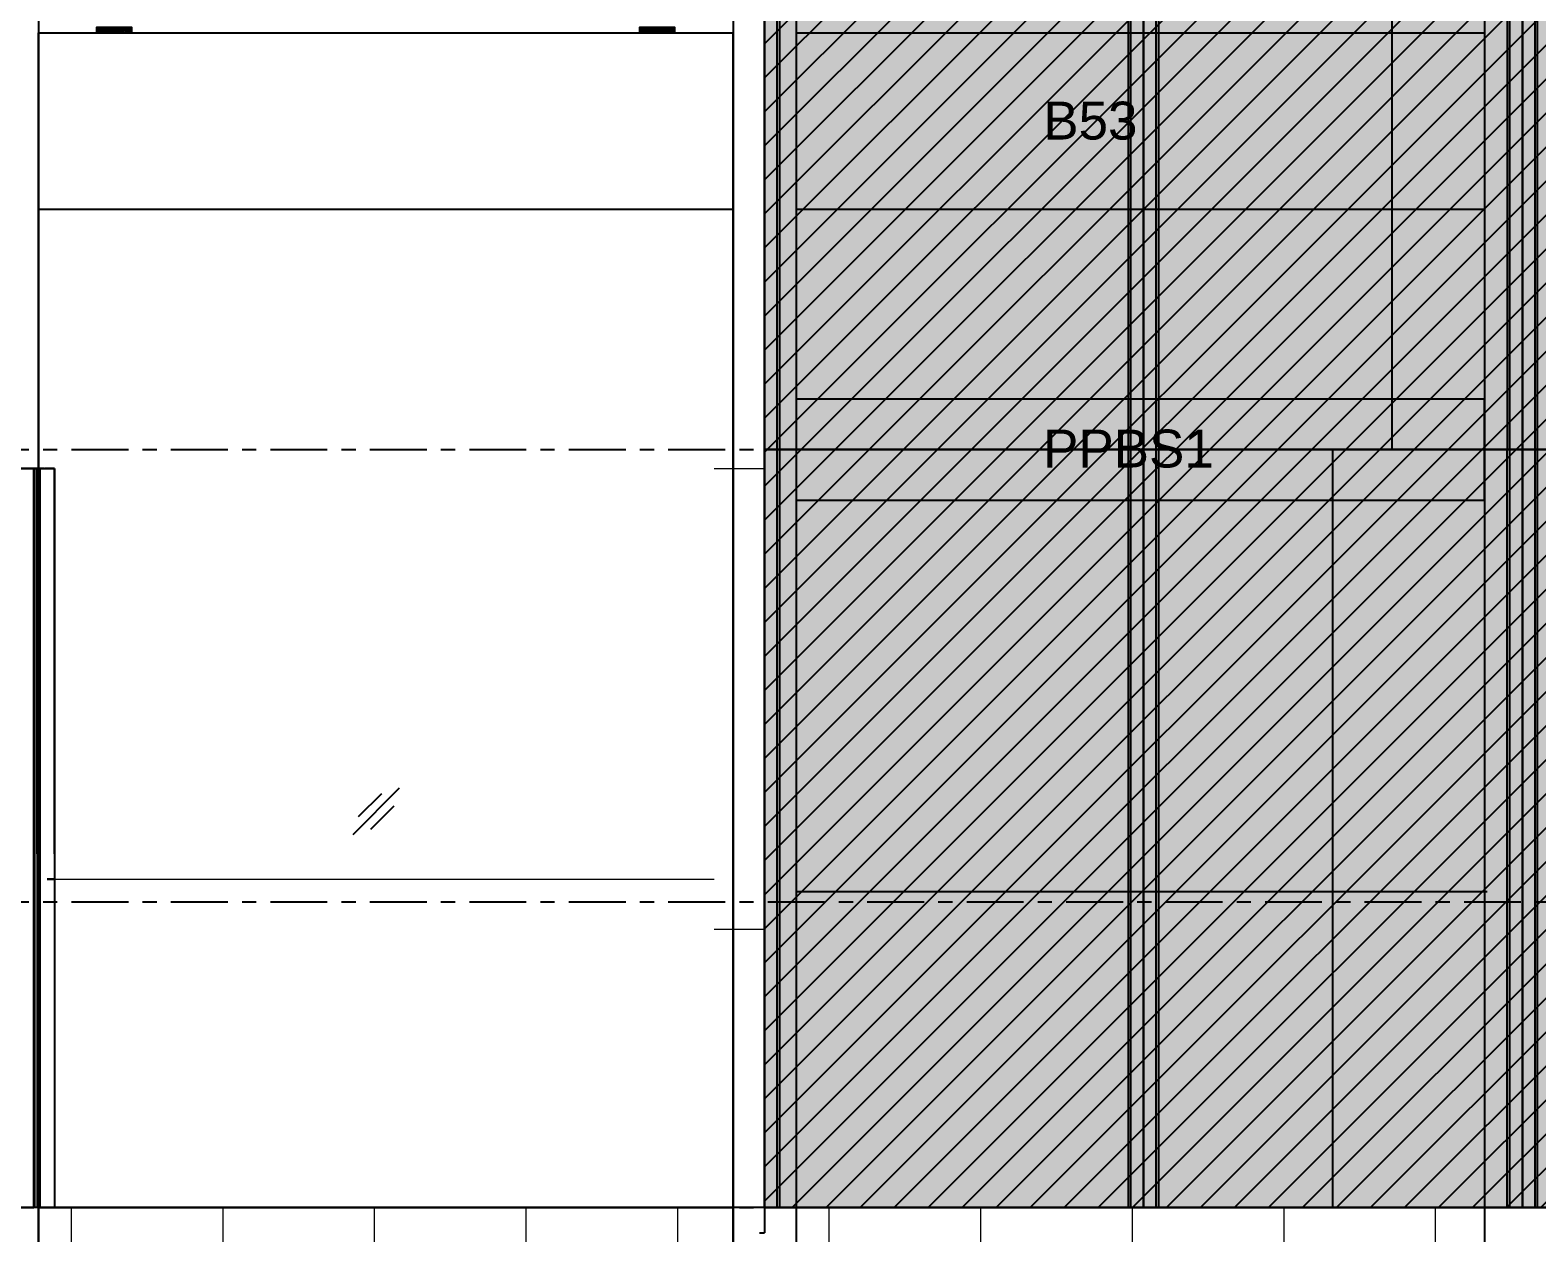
# Model space of a CAD drawing. Header units: millimetres. Extents: x 2519235 to 7246330, y 25937 to 201821.
# Drawn here: x 2736737 to 2742701, y 30489 to 35249 of the extents above; entities that cross this region are included whole.
import ezdxf
from ezdxf.enums import TextEntityAlignment as Align

# ---------------------------------------------------------------- set-up
doc = ezdxf.new("R2010")
doc.units = ezdxf.units.MM
doc.set_wipeout_variables(frame=1)
for name, pattern in [('ACM_Grid2', [9, 6, -1, 1, -1]), ('HIDDEN', [0.375, 0.25, -0.125]), ('TA_GL_000.90000', [2.475, 0.9, -0.225, 0.225, -0.225, 0.9])]:
    doc.linetypes.add(name, pattern=pattern)
for name, color, linetype in [('000 - 0_HIDE_OBJ_FRAMING_DEF_SUB_1', 7, 'Continuous'), ('000 - 0_SYM_DWG_GRIDLINE_MAIN_COLOR_251', 7, 'Continuous'), ('000 - CONCRETE_COL_HATCH_', 7, 'Continuous'), ('000 - CONCRETE_COL_WIPEOUT_', 7, 'Continuous'), ('000 - CONCRETE_PRECAST_CUT_COLOR_3', 7, 'Continuous'), ('000 - CONCRETE_PRECAST_HATCH_', 7, 'Continuous'), ('_PLATE-SC', 7, 'Continuous'), ('_Text-2', 7, 'Continuous'), ('_Wall-PRECAST-E1', 7, 'HIDDEN'), ('_งานโครงสร้าง', 7, 'Continuous'), ('A-GENM', 7, 'Continuous'), ('A-GLAZ-CURT', 7, 'Continuous'), ('G-ANNO-HATCH-G251', 7, 'Continuous')]:
    doc.layers.add(name, color=color, linetype=linetype)
doc.layers.add('A-FLOR-HRAL', color=7, linetype='Continuous', lineweight=35)
doc.layers.add('ACM_Line_Grid Line _Existing__Lw2_', color=7, linetype='ACM_Grid2', lineweight=9)
doc.styles.add('Arial_5', font='arial.ttf', dxfattribs={"height": 3})
doc.styles.add('TA', font='', dxfattribs={"height": 4.5})
doc.styles.get('TA').set_extended_font_data('Cordia New')

# ---------------------------------------------------------------- blocks, each defined once
blk = doc.blocks.new('Railing - Railing-25547433-ENTRANCE 1 - ELEVATION 1')
at = {"layer": '000 - 0_HIDE_OBJ_FRAMING_DEF_SUB_1', "color": 7, "lineweight": 9}
for p, q in [((3003204.7, 103590), (3005842.7, 103590)), ((3003204.7, 103590), (3005842.7, 103590)), ((3003204.7, 102290), (3005917.7, 102290)), ((3003204.7, 102290), (3005917.7, 102290))]:
    blk.add_line(p, q, dxfattribs=at)
blk = doc.blocks.new('DPA_Curved type B - Curved Type B-V5-ENTRANCE 1 - ELEVATION 1')
at = {"layer": '000 - 0_HIDE_OBJ_FRAMING_DEF_SUB_1', "color": 7}
for p, q in [((3007542.7, 105290), (3007592.7, 105290)), ((3009042.7, 105290), (3007542.7, 105290)), ((3007542.7, 105290), (3007542.7, 102290)), ((3007542.7, 102290), (3007542.7, 105290)), ((3007592.7, 105290), (3007602.7, 105290)), ((3007592.7, 102290), (3007592.7, 105290)), ((3007592.7, 102290), (3007592.7, 105290)), ((3007602.7, 105290), (3008292.7, 105290)), ((3007602.7, 102290), (3007602.7, 105290)), ((3008292.7, 105290), (3008982.7, 105290)), ((3008292.7, 102290), (3008292.7, 105290)), ((3008982.7, 105290), (3008992.7, 105290)), ((3008982.7, 102290), (3008982.7, 105290)), ((3008992.7, 105290), (3009042.7, 105290)), ((3008992.7, 102290), (3008992.7, 105290)), ((3008992.7, 102290), (3008992.7, 105290)), ((3009042.7, 105290), (3009042.7, 102290)), ((3009042.7, 102290), (3009042.7, 105290)), ((3007542.7, 102290), (3009042.7, 102290)), ((3007592.7, 102290), (3007542.7, 102290)), ((3007602.7, 102290), (3007592.7, 102290)), ((3008292.7, 102290), (3007602.7, 102290)), ((3008982.7, 102290), (3008292.7, 102290)), ((3008992.7, 102290), (3008982.7, 102290)), ((3009042.7, 102290), (3008992.7, 102290))]:
    blk.add_line(p, q, dxfattribs=at)
blk = doc.blocks.new('DPA_Curved type C_Left - Curved Type C_Left-V40-ENTRANCE 1 - ELEVATION 1')
at = {"layer": '000 - 0_HIDE_OBJ_FRAMING_DEF_SUB_1', "color": 7}
for p, q in [((3009042.7, 108290), (3007542.7, 108290)), ((3007542.7, 108290), (3007593.2, 108290)), ((3007542.7, 105290), (3007542.7, 108290)), ((3007542.7, 105290), (3007542.7, 108290)), ((3007593.2, 108290), (3007603.2, 108290)), ((3007593.2, 105290), (3007593.2, 108290)), ((3007593.2, 105290), (3007593.2, 108290)), ((3007603.2, 108290), (3008526.6, 108290)), ((3007603.2, 105290), (3007603.2, 108290)), ((3008526.6, 108290), (3008983.2, 108290)), ((3008526.6, 105290), (3008526.6, 108290)), ((3008983.2, 108290), (3008993.2, 108290)), ((3008983.2, 105290), (3008983.2, 108290)), ((3008993.2, 108290), (3009042.7, 108290)), ((3008993.2, 105290), (3008993.2, 108290)), ((3008993.2, 105290), (3008993.2, 108290)), ((3009042.7, 108290), (3009042.7, 105290)), ((3009042.7, 105290), (3009042.7, 108290)), ((3007593.2, 105290), (3007542.7, 105290)), ((3007542.7, 105290), (3009042.7, 105290)), ((3007603.2, 105290), (3007593.2, 105290)), ((3008526.6, 105290), (3007603.2, 105290)), ((3008983.2, 105290), (3008526.6, 105290)), ((3008993.2, 105290), (3008983.2, 105290)), ((3009042.7, 105290), (3008993.2, 105290))]:
    blk.add_line(p, q, dxfattribs=at)
blk = doc.blocks.new('DPA_Curved type A_Corner 2 - Curved Type A_corner 2-V41-ENTRANCE 1 - ELEVATION 1')
at = {"layer": '000 - 0_HIDE_OBJ_FRAMING_DEF_SUB_1', "color": 7}
for p, q in [((3007542.7, 108290), (3006042.7, 108290)), ((3006042.7, 108290), (3006092.7, 108290)), ((3006042.7, 105290), (3006042.7, 108290)), ((3006042.7, 105290), (3006042.7, 108290)), ((3006092.7, 108290), (3006102.7, 108290)), ((3006092.7, 105290), (3006092.7, 108290)), ((3006092.7, 105290), (3006092.7, 108290)), ((3006102.7, 108290), (3007482.7, 108290)), ((3006102.7, 105290), (3006102.7, 108290)), ((3007482.7, 108290), (3007492.7, 108290)), ((3007482.7, 105290), (3007482.7, 108290)), ((3007492.7, 108290), (3007542.7, 108290)), ((3007492.7, 105290), (3007492.7, 108290)), ((3007492.7, 105290), (3007492.7, 108290)), ((3007542.7, 108290), (3007542.7, 105290)), ((3007542.7, 105290), (3007542.7, 108290)), ((3006092.7, 105290), (3006042.7, 105290)), ((3006042.7, 105290), (3007542.7, 105290)), ((3006102.7, 105290), (3006092.7, 105290)), ((3007482.7, 105290), (3006102.7, 105290)), ((3007492.7, 105290), (3007482.7, 105290)), ((3007542.7, 105290), (3007492.7, 105290))]:
    blk.add_line(p, q, dxfattribs=at)
blk = doc.blocks.new('Enrance Curtain Wall Panel Edge 5a - Enrance Curtain Wall Panel Edge 5a-28915756-ENTRANCE 1 - ELEVATION 1')
at = {"layer": '000 - 0_HIDE_OBJ_FRAMING_DEF_SUB_1', "color": 7}
for p, q in [((3003167.7, 105215), (3002917.7, 105215)), ((3003042.7, 105215), (3003150.5, 105215)), ((3003150.5, 103690), (3003150.5, 105215)), ((3003153.3, 105215), (3003163.5, 105215)), ((3003153.3, 103690), (3003153.3, 105215)), ((3003163.5, 105215), (3003163.5, 103690)), ((3003163.5, 103690), (3003163.5, 105215)), ((3003165.5, 105215), (3003174.9, 105215)), ((3003191.7, 105215), (3003167.7, 105215)), ((3003174.9, 103690), (3003174.9, 105215)), ((3003175.4, 105215), (3003231.6, 105215)), ((3003204.7, 105215), (3003194.5, 105215)), ((3003204.7, 105215), (3003202.7, 105215)), ((3003202.7, 105215), (3003204.7, 105215)), ((3003231.6, 105215), (3003204.7, 105215)), ((3003231.6, 103690), (3003231.6, 105215)), ((3003232.9, 103690), (3003232.9, 105215)), ((3003150.5, 103590), (3003150.5, 103690)), ((3003153.3, 103590), (3003153.3, 103690)), ((3003163.5, 103690), (3003163.5, 103590)), ((3003163.5, 103690), (3003163.5, 103590)), ((3003174.9, 103590), (3003174.9, 103690)), ((3003231.6, 103690), (3003231.6, 103590)), ((3003150.5, 102290), (3003150.5, 103590)), ((3003153.3, 102290), (3003153.3, 103590)), ((3003163.5, 103590), (3003163.5, 102290)), ((3003163.5, 103590), (3003163.5, 102290)), ((3003174.9, 102290), (3003174.9, 103590)), ((3003202.7, 103590), (3003204.7, 103590)), ((3003204.7, 103590), (3003202.7, 103590)), ((3003204.7, 103590), (3003233, 103590)), ((3003231.6, 103590), (3003204.7, 103590)), ((3003231.6, 103590), (3003232.4, 103590)), ((3003233.2, 102290), (3003233.2, 103590)), ((3003167.7, 102290), (3002917.7, 102290)), ((3003042.7, 102290), (3003150.5, 102290)), ((3003153.3, 102290), (3003150.5, 102290)), ((3003163.5, 102290), (3003153.3, 102290)), ((3003165.5, 102290), (3003163.5, 102290)), ((3003165.5, 102290), (3003174.9, 102290)), ((3003191.7, 102290), (3003167.7, 102290)), ((3003233.2, 102290), (3003174.9, 102290)), ((3003194.5, 102290), (3003204.8, 102290)), ((3003204.7, 102290), (3003202.7, 102290)), ((3003202.7, 102290), (3003204.7, 102290)), ((3003232.9, 102290), (3003204.7, 102290)), ((3003204.7, 102290), (3003233.2, 102290)), ((3003227.5, 102290), (3003206.7, 102290)), ((3004467.7, 102290), (3003215.4, 102290)), ((3003215.4, 102290), (3004467.7, 102290)), ((3003227.5, 102290), (3003232.9, 102290)), ((3004467.7, 102290), (3004617.7, 102290)), ((3004617.7, 102290), (3004467.7, 102290)), ((3004617.7, 102290), (3005917.7, 102290)), ((3004617.7, 102290), (3005917.7, 102290))]:
    blk.add_line(p, q, dxfattribs=at)
blk = doc.blocks.new('DPA_Curved type B - Curved Type B-31237760-ENTRANCE 1 - ELEVATION 1')
at = {"layer": '000 - 0_HIDE_OBJ_FRAMING_DEF_SUB_1', "color": 7}
for p, q in [((3009042.7, 105290), (3009092.7, 105290)), ((3010542.7, 105290), (3009042.7, 105290)), ((3009042.7, 105290), (3009042.7, 102290)), ((3009042.7, 102290), (3009042.7, 105290)), ((3009092.7, 105290), (3009102.7, 105290)), ((3009092.7, 102290), (3009092.7, 105290)), ((3009092.7, 102290), (3009092.7, 105290)), ((3009102.7, 105290), (3009792.7, 105290)), ((3009102.7, 102290), (3009102.7, 105290)), ((3009792.7, 105290), (3010482.7, 105290)), ((3009792.7, 102290), (3009792.7, 105290)), ((3010482.7, 105290), (3010492.7, 105290)), ((3010482.7, 102290), (3010482.7, 105290)), ((3010492.7, 105290), (3010542.7, 105290)), ((3010492.7, 102290), (3010492.7, 105290)), ((3010492.7, 102290), (3010492.7, 105290)), ((3010542.7, 105290), (3010542.7, 102290)), ((3010542.7, 102290), (3010542.7, 105290)), ((3009042.7, 102290), (3010542.7, 102290)), ((3009092.7, 102290), (3009042.7, 102290)), ((3009102.7, 102290), (3009092.7, 102290)), ((3009792.7, 102290), (3009102.7, 102290)), ((3010482.7, 102290), (3009792.7, 102290)), ((3010492.7, 102290), (3010482.7, 102290)), ((3010542.7, 102290), (3010492.7, 102290))]:
    blk.add_line(p, q, dxfattribs=at)
blk = doc.blocks.new('DPA_Curved type A_Corner 2 - Curved Type A_corner 2-31216936-ENTRANCE 1 - ELEVATION 1')
at = {"layer": '000 - 0_HIDE_OBJ_FRAMING_DEF_SUB_1', "color": 7}
for p, q in [((3007542.7, 105290), (3006042.7, 105290)), ((3006042.7, 105290), (3006092.7, 105290)), ((3006042.7, 102290), (3006042.7, 105290)), ((3006042.7, 102290), (3006042.7, 105290)), ((3006092.7, 105290), (3006102.7, 105290)), ((3006092.7, 102290), (3006092.7, 105290)), ((3006092.7, 102290), (3006092.7, 105290)), ((3006102.7, 105290), (3007482.7, 105290)), ((3006102.7, 102290), (3006102.7, 105290)), ((3007482.7, 105290), (3007492.7, 105290)), ((3007482.7, 102290), (3007482.7, 105290)), ((3007492.7, 105290), (3007542.7, 105290)), ((3007492.7, 102290), (3007492.7, 105290)), ((3007492.7, 102290), (3007492.7, 105290)), ((3007542.7, 105290), (3007542.7, 102290)), ((3007542.7, 102290), (3007542.7, 105290)), ((3006092.7, 102290), (3006042.7, 102290)), ((3006042.7, 102290), (3007542.7, 102290)), ((3006102.7, 102290), (3006092.7, 102290)), ((3007482.7, 102290), (3006102.7, 102290)), ((3007492.7, 102290), (3007482.7, 102290)), ((3007542.7, 102290), (3007492.7, 102290))]:
    blk.add_line(p, q, dxfattribs=at)
blk = doc.blocks.new('W-1-PP17-ENT1_REV02_20260415-155428_PP17_ENT1_EX_ELE1')
at = {"layer": '000 - 0_HIDE_OBJ_FRAMING_DEF_SUB_1', "lineweight": 9}
h = blk.add_hatch(dxfattribs=at)
h.set_pattern_fill('FP_17', style=0, pattern_type=2)
h.set_pattern_definition([(90, (5099.8, 101290), (-1200, 7e-14), []), (180, (5099.8, 101290), (-3e-13, -2400), [])])
h.paths.add_polyline_path([(4899.8, 102290), (5099.8, 102290), (5099.8, 105215), (4899.8, 105215), (4899.8, 102354.8)])
h = blk.add_hatch(dxfattribs=at)
h.set_pattern_fill('FP_10', style=0, pattern_type=2)
h.set_pattern_definition([(90, (-17700.16, 101390), (-600, 4e-14), [])])
h.paths.add_polyline_path([(-18050.2, 101990), (5079.9, 101990), (5079.9, 102290), (-18050.2, 102290), (-18050.2, 102050.1)])
h = blk.add_hatch(dxfattribs=at)
h.set_pattern_fill('FP_15', style=0, pattern_type=2)
h.set_pattern_definition([(90, (3899.84, 101390), (-600, 4e-14), [])])
h.paths.add_polyline_path([(8850.6, 101990), (11360.1, 101990), (11360.1, 102290), (5099.8, 102290), (5099.8, 102190), (5079.9, 102189.7), (5079.9, 101990), (8647, 101990)])
h.paths.add_polyline_path([(11781.4, 101990), (11781.4, 102290), (11510.1, 102290), (11510.1, 101990), (11701.6, 101990)])
at = {"layer": '000 - 0_HIDE_OBJ_FRAMING_DEF_SUB_1', "color": 7, "lineweight": 9}
for p, q in [((4899.8, 105215), (5099.8, 105215)), ((5099.8, 105215), (5099.8, 102290)), ((-10050.2, 102290), (5079.9, 102290)), ((2224.8, 102290), (4974.8, 102290)), ((4974.8, 102290), (4899.8, 102290)), ((5099.8, 102290), (4949.8, 102290)), ((5099.8, 102190), (5099.8, 102290)), ((5099.8, 102290), (11342.7, 102290)), ((5079.9, 102190), (5099.8, 102190))]:
    blk.add_line(p, q, dxfattribs=at)
at = {"layer": '000 - 0_HIDE_OBJ_FRAMING_DEF_SUB_1', "color": 7}
for p, q in [((3470.9, 103766.9), (3654.8, 103950.7)), ((3492.1, 103837.6), (3584.1, 103929.5)), ((3541.6, 103788.1), (3633.5, 103880)), ((2224.8, 102290), (4974.8, 102290)), ((4974.8, 102290), (2224.8, 102290)), ((5099.8, 102290), (4974.8, 102290)), ((5099.8, 102290), (5099.8, 102190)), ((5079.9, 102190), (5099.8, 102190))]:
    blk.add_line(p, q, dxfattribs=at)
at = {"layer": 'A-FLOR-HRAL', "color": 7, "lineweight": 9}
blk.add_blockref('Railing - Railing-25547433-ENTRANCE 1 - ELEVATION 1', (-3000942.9, 0), dxfattribs=at)
at = {"layer": 'A-GENM', "color": 7}
blk.add_blockref('Enrance Curtain Wall Panel Edge 5a - Enrance Curtain Wall Panel Edge 5a-28915756-ENTRANCE 1 - ELEVATION 1', (-3000942.9, 0), dxfattribs=at)
at = {"layer": 'A-GLAZ-CURT', "color": 7}
for name, p in [('DPA_Curved type A_Corner 2 - Curved Type A_corner 2-V41-ENTRANCE 1 - ELEVATION 1', (-3000942.9, 0)), ('DPA_Curved type C_Left - Curved Type C_Left-V40-ENTRANCE 1 - ELEVATION 1', (-3000942.9, 0)), ('DPA_Curved type B - Curved Type B-V5-ENTRANCE 1 - ELEVATION 1', (-2999442.9, 3000)), ('DPA_Curved type A_Corner 2 - Curved Type A_corner 2-31216936-ENTRANCE 1 - ELEVATION 1', (-3000942.9, 0)), ('DPA_Curved type B - Curved Type B-V5-ENTRANCE 1 - ELEVATION 1', (-3000942.9, 0)), ('DPA_Curved type B - Curved Type B-31237760-ENTRANCE 1 - ELEVATION 1', (-3000942.9, 0))]:
    blk.add_blockref(name, p, dxfattribs=at)
blk = doc.blocks.new('*U1068')
at = {"layer": '000 - 0_SYM_DWG_GRIDLINE_MAIN_COLOR_251', "color": 7, "linetype": 'ByBlock', "ltscale": 5}
blk.add_line((20, 0), (-878, 0), dxfattribs=at)
at = {"color": 7, "style": 'TA', "flags": 1}
blk.add_attdef('LOCATION', (6, -6), '', height=4.5, rotation=270, dxfattribs=at)
blk = doc.blocks.new('W-1-PP17-ENT1_REV02_20260415-160509_PP17_ENT1_ELE1_DIMS_1')
at = {"layer": '000 - 0_SYM_DWG_GRIDLINE_MAIN_COLOR_251', "color": 7, "linetype": 'TA_GL_000.90000', "xscale": 50, "yscale": 50, "zscale": 50, "rotation": 180}
for p in [(-24600, 105290), (-24600, 103500), (-24600, 102290)]:
    blk.add_blockref('*U1068', p, dxfattribs=at)
blk = doc.blocks.new('_PL-01')
at = {"layer": 'G-ANNO-HATCH-G251'}
h = blk.add_hatch(dxfattribs=at)
h.set_pattern_fill('AR-CONC', scale=0.05)
h.set_pattern_definition([(50, (-178564.836, -85577.109), (9.10923345, -0.79695428), [0.9525, -10.4775]), (355, (-178564.836, -85577.109), (-1.76217107, 9.55284226), [0.762, -8.3820292]), (100.4514447, (-178564.077, -85577.176), (7.34706235, 8.7558876), [0.80950044, -8.90451223]), (46.1842, (-178564.836, -85574.569), (13.55395204, -2.1021164), [1.42875, -15.71625]), (96.6355576, (-178563.706, -85574.744), (11.8702067, 12.3713062), [1.2142512, -13.3567804]), (351.184151, (-178564.836, -85574.57), (11.8702067, 12.3713062), [1.1429984, -12.5729866]), (21, (-178563.566, -85575.204), (7.58071956, -5.1132599), [0.9525, -10.4775]), (326, (-178563.566, -85575.204), (3.0901014, 9.2093983), [0.762, -8.382]), (71.451445, (-178562.934, -85575.63), (10.67082096, 4.09613844), [0.80950044, -8.9044969]), (37.5, (-178564.8358, -85577.1093), (0.15443016, 4.227751944), [0, -8.2804, 0, -8.509, 0, -8.41375]), (7.5, (-178564.836, -85577.1093), (3.34098313, 5.00902874), [0, -4.8514, 0, -8.0899, 0, -3.20675]), (327.5, (-178567.668, -85577.1093), (6.77952976, -0.2864372), [0, -3.175, 0, -9.906, 0, -13.1445]), (317.5, (-178568.938, -85577.1093), (7.40645907, 1.27132455), [0, -4.1275, 0, -6.5786, 0, -9.3345])])
h.paths.add_polyline_path([(70, 0), (-70, 0), (-70, -10), (70, -10)])
h = blk.add_hatch(dxfattribs=at)
h.set_pattern_fill('ANSI32', scale=0.5, angle=90)
h.set_pattern_definition([(135, (-178371.5467, -85577.1093), (-3.36759605, -3.36759605), []), (135, (-178371.5467, -85574.8643), (-3.36759605, -3.36759605), [])])
h.paths.add_polyline_path([(70, -10), (-70, -10), (-70, -20), (70, -20)])
at = {"color": 7}
for points in [[(-70, 0), (70, 0), (70, -10), (-70, -10)], [(-70, -10), (70, -10), (70, -20), (-70, -20)]]:
    blk.add_lwpolyline(points, close=True, dxfattribs=at)
at = {"layer": 'ACM_Line_Grid Line _Existing__Lw2_', "color": 7, "lineweight": 20}
blk.add_line((0, 0), (0, -20), dxfattribs=at)
blk = doc.blocks.new('W-1-PP17-ENT1_REV02_20260415-160712_PP17_ENT1_SE_ELE1')
at = {"layer": '_Wall-PRECAST-E1', "color": 7}
for points in [[(5100, 105290), (6600, 105290), (6600, 108290), (5100, 108290)], [(6600, 108290), (8100, 108290), (8100, 105290), (6600, 105290)], [(9600, 105290), (8100, 105290), (8100, 108290), (9600, 108290)], [(5100, 105290), (6600, 105290), (6600, 102290), (5100, 102290)], [(6600, 105290), (8100, 105290), (8100, 102290), (6600, 102290)], [(8100, 102290), (9600, 102290), (9600, 105290), (8100, 105290)]]:
    blk.add_lwpolyline(points, close=True, dxfattribs=at)
at = {"layer": '_งานโครงสร้าง', "color": 7}
for p, q in [((4975, 114690), (4975, 100790)), ((5225, 114690), (5225, 100790)), ((7950, 114690), (7950, 100790)), ((2225, 114340), (2225, 100790)), ((7959.8, 103540), (5224.8, 103540))]:
    blk.add_line(p, q, dxfattribs=at)
at = {"layer": '_งานโครงสร้าง', "color": 7, "extrusion": (-1.22465e-16, 1, 0)}
for p, q in [((2224.8, 106940), (2224.8, 100790)), ((2224.8, 106940), (4975, 106940)), ((4974.8, 100790), (4974.8, 106940)), ((5224.8, 106940), (5224.8, 100790)), ((5224.8, 106940), (7950, 106940)), ((4974.8, 106240), (2224.8, 106240)), ((7950, 106240), (5224.8, 106240))]:
    blk.add_line(p, q, dxfattribs=at)
at = {"layer": '_งานโครงสร้าง', "color": 7}
blk.add_lwpolyline([(7950, 105490), (5225, 105490), (5225, 105090), (7950, 105090)], close=True, dxfattribs=at)
at = {"layer": '_PLATE-SC', "color": 7, "xscale": -1, "rotation": 180}
for p in [(2525, 106940), (4675, 106940)]:
    blk.add_blockref('_PL-01', p, dxfattribs=at)
at = {"layer": '_Text-2', "color": 7, "style": 'Arial_5'}
for s, p in [('B53', (6389.6, 106592)), ('PPBS1', (6540.2, 105294))]:
    blk.add_text(s, height=150, dxfattribs=at).set_placement(p, align=Align.MIDDLE_CENTER)
blk = doc.blocks.new('*U1681')
at = {"layer": '000 - CONCRETE_COL_HATCH_'}
h = blk.add_hatch(dxfattribs=at)
h.set_pattern_fill('AR-CONC', scale=0.04)
h.set_pattern_definition([(50, (12000, -279306.8257), (7.28738676, -0.63756342), [0.762, -8.382]), (355, (12000, -279306.826), (-1.40973686, 7.6422738), [0.6096, -6.70562337]), (100.4514447, (12000.607, -279306.879), (5.87764988, 7.00471008), [0.64760035, -7.12360978]), (46.1842, (12000, -279304.794), (10.84316164, -1.68169312), [1.143, -12.573]), (96.6355576, (12000.904, -279304.934), (9.49616536, 9.897045), [0.97140093, -10.68542433]), (351.184151, (12000, -279304.794), (9.49616536, 9.897045), [0.9143987, -10.05838928]), (21, (12001.016, -279305.3017), (6.06457565, -4.09060793), [0.762, -8.382]), (326, (12001.016, -279305.302), (2.47208113, 7.36751864), [0.6096, -6.7056]), (71.451445, (12001.5214, -279305.6426), (8.53665677, 3.27691076), [0.64760035, -7.1235975]), (37.5, (12000, -279306.8257), (0.12354413, 3.382201555), [0, -6.62432, 0, -6.8072, 0, -6.731]), (7.5, (12000, -279306.8257), (2.6727865, 4.007222993), [0, -3.88112, 0, -6.47192, 0, -2.5654]), (327.5, (11997.7343, -279306.8257), (5.423623807, -0.22914976), [0, -2.54, 0, -7.9248, 0, -10.5156]), (317.5, (11996.7183, -279306.8257), (5.925167255, 1.01705964), [0, -3.302, 0, -5.26288, 0, -7.4676])])
h.paths.add_polyline_path([(0, 0), (6000, 0), (6000, 12400), (0, 12400)])
blk = doc.blocks.new('A$Cad1447f0')
at = {"color": 7}
blk.add_blockref('*U1681', (16500, -12000), dxfattribs=at)
at = {"layer": '000 - CONCRETE_PRECAST_HATCH_'}
h = blk.add_hatch(dxfattribs=at)
h.set_pattern_fill('ANSI31', scale=30)
h.paths.add_polyline_path([(16500, -12000), (22500, -12000), (22500, 400), (16500, 400)])
at = {"color": 7}
blk.add_lwpolyline([(16500, -12000), (22500, -12000), (22500, 400), (16500, 400)], close=True, dxfattribs=at)
at = {"layer": '000 - CONCRETE_PRECAST_CUT_COLOR_3', "color": 7}
for points in [[(16500, -9000), (18000, -9000), (18000, -6000), (16500, -6000)], [(18000, -6000), (19500, -6000), (19500, -9000), (18000, -9000)], [(21000, -9000), (19500, -9000), (19500, -6000), (21000, -6000)], [(16500, -9000), (18000, -9000), (18000, -12000), (16500, -12000)], [(18000, -9000), (19500, -9000), (19500, -12000), (18000, -12000)], [(19500, -12000), (21000, -12000), (21000, -9000), (19500, -9000)]]:
    blk.add_lwpolyline(points, close=True, dxfattribs=at)

msp = doc.modelspace()

# ---------------------------------------------------------------- block references
at = {"color": 7}
msp.add_blockref('W-1-PP17-ENT1_REV02_20260415-155428_PP17_ENT1_EX_ELE1', (2734544.161, -71700.906), dxfattribs=at)

# ---------------------------------------------------------------- next in the draw order: block references
for name in ['W-1-PP17-ENT1_REV02_20260415-160509_PP17_ENT1_ELE1_DIMS_1', 'W-1-PP17-ENT1_REV02_20260415-160712_PP17_ENT1_SE_ELE1']:
    msp.add_blockref(name, (2734544.161, -71700.906), dxfattribs=at)

# ---------------------------------------------------------------- next in the draw order: block references
msp.add_blockref('A$Cad1447f0', (2723144.143, 42589.094), dxfattribs=at)

doc.saveas('drawing.dxf')
